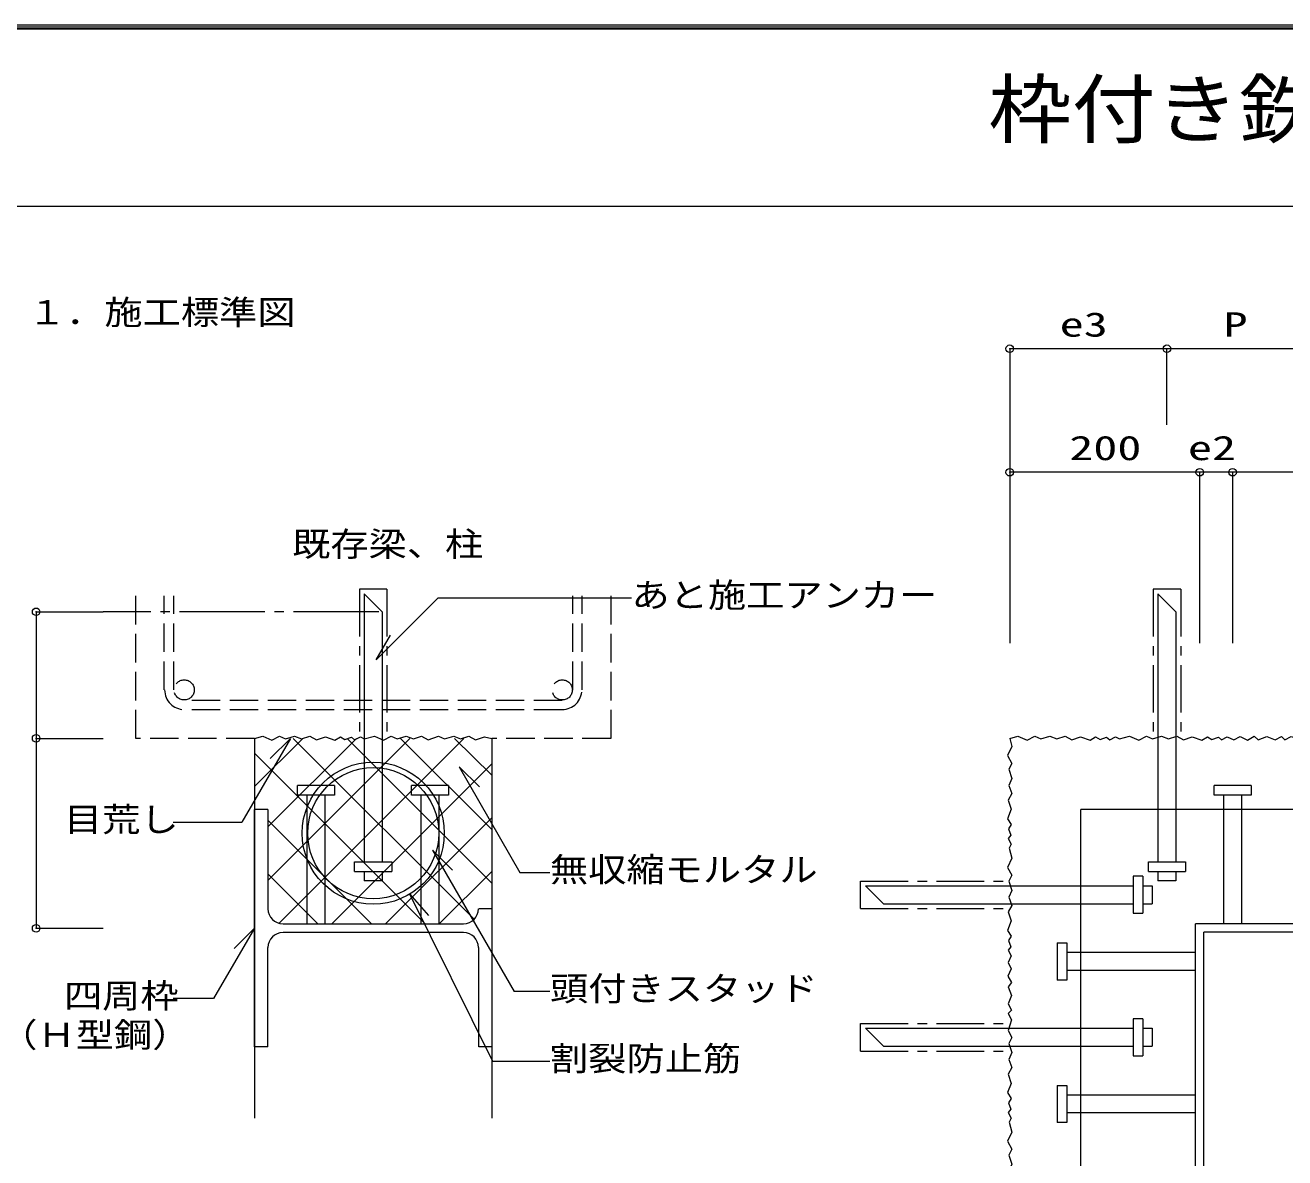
# Model space of a CAD drawing. Units: millimetres on the paper. Extents: x -397 to 404, y -278 to 276.
# Drawn here: x -156.5 to -23.9, y 156.6 to 275.8 of the extents above; entities that cross this region are included whole.
import ezdxf
from ezdxf.enums import TextEntityAlignment as Align

# ---------------------------------------------------------------- set-up
doc = ezdxf.new("R2010")
doc.units = ezdxf.units.MM
doc.header["$PDMODE"] = 32
doc.header["$PDSIZE"] = 0.8
for name, pattern in [('CHAIN1', [8, 5, -1, 1, -1]), ('CHAIN2', [12, 9, -1, 1, -1]), ('DASHED3', [4, 3, -1])]:
    doc.linetypes.add(name, pattern=pattern)
for name, color, linetype, lineweight in [('4-0_補助線', 4, 'Continuous', 9), ('4-2_躯体', 4, 'Continuous', 9), ('4-3_壁\u3000下地', 4, 'Continuous', 13), ('4-6', 4, 'Continuous', 9), ('4-8_寸法', 3, 'Continuous', 18), ('4-9_文字', 5, 'Continuous', 25), ('4-A', 7, 'Continuous', 13), ('4-B', 3, 'Continuous', 18), ('4-E', 3, 'Continuous', 18), ('4-F', 2, 'Continuous', 18)]:
    doc.layers.add(name, color=color, linetype=linetype, lineweight=lineweight)
doc.layers.add('4-1_通り芯', color=4, linetype='Continuous')
doc.styles.add('ＭＳ ゴシック', font='')
doc.styles.get('ＭＳ ゴシック').set_extended_font_data('MS Gothic')

msp = doc.modelspace()

# ---------------------------------------------------------------- linework, layer by layer
at = {"layer": '4-0_補助線'}
for p, q in [((-155.335, 214.086), (-155.335, 200.766)), ((-155.335, 214.086), (-148.27, 214.086)), ((-155.335, 200.766), (-148.27, 200.766)), ((-155.335, 200.766), (-155.335, 180.766)), ((-155.335, 180.766), (-148.27, 180.766))]:
    msp.add_line(p, q, dxfattribs=at)
at = {"layer": '4-0_補助線', "linetype": 'CHAIN2'}
msp.add_line((-119.25, 214.086), (-148.27, 214.086), dxfattribs=at)
at = {"layer": '4-0_補助線'}
for p in [(-155.335, 214.086), (-155.335, 200.766), (-155.335, 180.766)]:
    msp.add_point(p, dxfattribs=at)
at = {"layer": '4-2_躯体'}
for p, q in [((44.63, 241.786), (-52.85, 241.786)), ((-52.85, 241.786), (-52.85, 210.786)), ((-36.31, 233.786), (-36.31, 241.786)), ((44.63, 228.786), (-52.85, 228.786)), ((-32.85, 210.786), (-32.85, 228.786)), ((-29.39, 228.786), (-29.39, 210.786)), ((-119.53, 209.026), (-118.03, 211.626)), ((-128.57, 200.766), (-133.69, 191.926)), ((-128.57, 200.766), (-130.69, 198.646)), ((-45.39, 200.926), (-44.39, 200.566)), ((-33.63, 200.926), (-32.63, 200.566)), ((-110.79, 197.766), (-108.67, 195.646)), ((-52.71, 193.306), (-53.07, 192.306)), ((-140.91, 191.926), (-133.69, 191.926)), ((-113.63, 189.006), (-105.03, 174.126)), ((-113.63, 189.006), (-111.51, 186.886)), ((-107.27, 166.746), (-116.01, 184.366)), ((-116.01, 184.366), (-114.03, 182.126)), ((-132.35, 180.766), (-136.65, 173.366)), ((-132.35, 180.766), (-134.49, 178.646)), ((-52.71, 181.546), (-53.07, 180.546)), ((-101.25, 174.126), (-105.03, 174.126)), ((-136.65, 173.366), (-140.91, 173.366)), ((-101.25, 166.746), (-107.27, 166.746)), ((-52.71, 164.446), (-53.07, 163.466))]:
    msp.add_line(p, q, dxfattribs=at)
for points in [[(-119.53, 209.026), (-113.01, 215.546), (-92.67, 215.546)], [(-52.85, 200.766), (-52.63, 199.906), (-53.07, 198.946), (-52.63, 198.126), (-52.93, 197.506), (-52.63, 196.526), (-52.93, 195.806), (-52.63, 194.946)], [(-52.85, 200.766), (-51.99, 200.986), (-51.03, 200.566), (-50.21, 200.986), (-49.59, 200.706), (-48.63, 200.986), (-47.89, 200.706), (-47.03, 200.986)], [(-47.03, 200.986), (-46.33, 200.606), (-45.39, 200.926)], [(-44.39, 200.566), (-43.81, 200.926), (-43.33, 200.646), (-42.65, 200.906), (-42.31, 200.626), (-41.71, 200.926)], [(-41.71, 200.926), (-41.29, 200.726), (-40.23, 200.986)], [(-40.23, 200.986), (-39.27, 200.566), (-38.45, 200.986), (-37.83, 200.706), (-36.87, 200.986), (-36.13, 200.706), (-35.27, 200.986)], [(-35.27, 200.986), (-34.57, 200.606), (-33.63, 200.926)], [(-32.63, 200.566), (-32.03, 200.926), (-31.57, 200.646), (-30.89, 200.906), (-30.55, 200.626), (-29.95, 200.926), (-29.27, 200.606)], [(-29.27, 200.606), (-28.59, 200.946), (-27.83, 200.566), (-27.13, 200.986), (-26.69, 200.606), (-25.77, 200.966)], [(-25.77, 200.966), (-24.91, 200.626), (-24.25, 200.966)], [(-24.25, 200.966), (-23.89, 200.606), (-23.23, 200.966), (-22.11, 200.606)], [(-110.79, 197.766), (-104.41, 186.646), (-101.25, 186.646)], [(-52.63, 194.946), (-53.03, 194.246), (-52.71, 193.306)], [(-53.07, 192.306), (-52.71, 191.706), (-52.97, 191.246), (-52.73, 190.566), (-53.01, 190.226), (-52.71, 189.626)], [(-52.71, 189.626), (-52.91, 189.206), (-52.63, 188.146)], [(-52.63, 188.146), (-53.07, 187.186), (-52.63, 186.366), (-52.93, 185.746), (-52.63, 184.766), (-52.93, 184.046), (-52.63, 183.186)], [(-52.63, 183.186), (-53.03, 182.486), (-52.71, 181.546)], [(-53.07, 180.546), (-52.71, 179.946), (-52.97, 179.486), (-52.73, 178.806), (-53.01, 178.466), (-52.71, 177.866), (-53.03, 177.186)], [(-53.03, 177.186), (-52.69, 176.506), (-53.05, 175.746), (-52.65, 175.046), (-53.03, 174.606), (-52.67, 173.686)], [(-52.67, 173.686), (-53.01, 172.826), (-52.65, 172.166)], [(-52.67, 171.146), (-53.03, 170.026), (-52.63, 169.286)], [(-52.65, 172.166), (-53.01, 171.806), (-52.67, 171.146)], [(-52.63, 169.286), (-52.93, 168.646), (-52.63, 167.686), (-52.93, 166.966), (-52.63, 166.106)], [(-52.63, 166.106), (-53.03, 165.406), (-52.71, 164.446)], [(-53.07, 163.466), (-52.71, 162.866), (-52.97, 162.406), (-52.73, 161.726), (-53.01, 161.386), (-52.71, 160.786)], [(-52.71, 160.786), (-52.91, 160.366), (-52.63, 159.306)], [(-52.63, 159.306), (-53.07, 158.346), (-52.63, 157.526), (-52.93, 156.886), (-52.63, 155.926), (-52.93, 155.206), (-52.63, 154.346)]]:
    msp.add_lwpolyline(points, dxfattribs=at)
for p in [(-52.85, 241.786), (-36.31, 241.786), (-52.85, 228.786), (-32.85, 228.786), (-29.39, 228.786)]:
    msp.add_point(p, dxfattribs=at)
at = {"layer": '4-6'}
for p, q in [((-132.35, 195.686), (-127.27, 200.766)), ((-130.95, 185.806), (-115.99, 200.766)), ((-130.95, 191.446), (-121.63, 200.766)), ((-129.79, 181.266), (-110.31, 200.766)), ((-128.27, 200.766), (-109.23, 181.746)), ((-107.37, 185.506), (-122.59, 200.766)), ((-107.37, 191.166), (-116.97, 200.766)), ((-107.37, 196.906), (-111.31, 200.766)), ((-132.35, 199.206), (-114.39, 181.246)), ((-107.37, 198.086), (-124.21, 181.246)), ((-107.37, 192.406), (-118.55, 181.246)), ((-130.95, 192.146), (-120.03, 181.246)), ((-130.95, 186.486), (-125.67, 181.246)), ((-107.37, 186.766), (-112.91, 181.246))]:
    msp.add_line(p, q, dxfattribs=at)
for radius in [7.48, 6.9]:
    msp.add_circle((-119.85, 190.786), radius, dxfattribs=at)
at = {"layer": '4-8_寸法'}
for p, q in [((-127.81, 194.786), (-127.81, 195.786)), ((-123.93, 195.786), (-127.81, 195.786)), ((-123.93, 195.786), (-123.93, 194.786)), ((-115.81, 194.786), (-115.81, 195.786)), ((-111.93, 195.786), (-115.81, 195.786)), ((-111.93, 195.786), (-111.93, 194.786)), ((-31.33, 194.786), (-31.33, 195.786)), ((-27.45, 195.786), (-31.33, 195.786)), ((-27.45, 195.786), (-27.45, 194.786)), ((-123.93, 194.786), (-127.81, 194.786)), ((-126.81, 181.226), (-126.81, 194.786)), ((-124.93, 194.786), (-124.93, 181.226)), ((-111.93, 194.786), (-115.81, 194.786)), ((-114.81, 181.226), (-114.81, 194.786)), ((-112.93, 194.786), (-112.93, 181.226)), ((-27.45, 194.786), (-31.33, 194.786)), ((-30.33, 181.226), (-30.33, 194.786)), ((-28.45, 194.786), (-28.45, 181.226)), ((-47.85, 179.226), (-46.85, 179.226)), ((-47.85, 179.226), (-47.85, 175.326)), ((-46.85, 179.226), (-46.85, 175.326)), ((-46.85, 178.246), (-33.31, 178.246)), ((-46.85, 175.326), (-47.85, 175.326)), ((-33.31, 176.326), (-46.85, 176.326)), ((-47.85, 164.226), (-46.85, 164.226)), ((-47.85, 164.226), (-47.85, 160.326)), ((-46.85, 164.226), (-46.85, 160.326)), ((-46.85, 163.226), (-33.31, 163.226)), ((-33.31, 161.326), (-46.85, 161.326)), ((-46.85, 160.326), (-47.85, 160.326))]:
    msp.add_line(p, q, dxfattribs=at)
at = {"layer": '4-9_文字', "color": 2, "lineweight": 18}
msp.add_line((403.306, 256.764), (-397.194, 256.764), dxfattribs=at)
at = {"layer": '4-9_文字', "color": 7, "lineweight": 13}
for p, q in [((-132.35, 200.766), (-132.35, 160.766)), ((-124.89, 200.926), (-123.89, 200.566)), ((-114.07, 200.606), (-112.97, 200.986)), ((-107.37, 200.766), (-107.37, 160.766))]:
    msp.add_line(p, q, dxfattribs=at)
for points in [[(-132.35, 200.766), (-131.49, 200.986), (-130.53, 200.566), (-129.71, 200.986), (-129.09, 200.706), (-128.13, 200.986), (-127.39, 200.706), (-126.53, 200.986)], [(-126.53, 200.986), (-125.83, 200.606), (-124.89, 200.926)], [(-123.89, 200.566), (-123.31, 200.926), (-122.83, 200.646), (-122.15, 200.906), (-121.81, 200.626), (-121.21, 200.926)], [(-121.21, 200.926), (-120.79, 200.726), (-119.73, 200.986)], [(-119.73, 200.986), (-118.77, 200.566), (-117.95, 200.986), (-117.33, 200.706), (-116.37, 200.986), (-115.63, 200.706), (-114.77, 200.986), (-114.07, 200.606)], [(-112.97, 200.986), (-112.35, 200.706), (-111.37, 200.986), (-110.65, 200.706), (-109.79, 200.986), (-109.09, 200.606), (-108.13, 200.926), (-107.37, 200.766)]]:
    msp.add_lwpolyline(points, dxfattribs=at)
at = {"layer": '4-A', "linetype": 'DASHED3'}
for p, q in [((-144.85, 200.766), (-144.85, 215.766)), ((-141.87, 205.866), (-141.87, 215.766)), ((-140.85, 205.866), (-140.85, 215.766)), ((-98.85, 205.866), (-98.85, 215.766)), ((-97.85, 205.866), (-97.85, 215.766)), ((-99.95, 204.766), (-139.75, 204.766)), ((-99.95, 203.766), (-139.75, 203.766)), ((-132.35, 200.766), (-144.85, 200.766))]:
    msp.add_line(p, q, dxfattribs=at)
msp.add_lwpolyline([(-94.85, 215.766), (-94.85, 200.766), (-107.37, 200.766)], dxfattribs=at)
for centre in [(-139.75, 205.866), (-99.95, 205.866)]:
    msp.add_circle(centre, 1.06, dxfattribs=at)
for centre, start, end in [((-139.75, 205.866), 180, 270), ((-99.95, 205.866), 270, 0)]:
    msp.add_arc(centre, 2.06, start, end, dxfattribs=at)
at = {"layer": '4-B'}
for p, q in [((-130.95, 193.286), (-132.35, 193.286)), ((-132.35, 168.286), (-132.35, 193.286)), ((-130.95, 193.286), (-130.95, 182.826)), ((-45.35, 107.266), (-45.35, 193.286)), ((74.63, 193.286), (-45.35, 193.286)), ((-107.37, 182.826), (-108.75, 182.826)), ((-107.37, 182.826), (-107.37, 168.286)), ((-129.35, 181.246), (-110.35, 181.246)), ((-129.35, 180.346), (-110.35, 180.346)), ((-33.31, 107.266), (-33.31, 181.226)), ((74.63, 181.226), (-33.31, 181.226)), ((-32.41, 107.266), (-32.41, 180.346)), ((74.63, 180.346), (-32.41, 180.346)), ((-130.95, 168.286), (-130.95, 178.746)), ((-108.75, 168.286), (-108.75, 178.746)), ((-130.95, 168.286), (-132.35, 168.286)), ((-107.37, 168.286), (-108.75, 168.286))]:
    msp.add_line(p, q, dxfattribs=at)
for centre, start, end in [((-129.35, 182.826), 180, 270), ((-110.35, 182.826), 270, 0), ((-129.35, 178.746), 90, 180), ((-110.35, 178.746), 0, 90)]:
    msp.add_arc(centre, 1.58, start, end, dxfattribs=at)
at = {"layer": '4-E', "color": 7, "linetype": 'CHAIN1', "lineweight": 13}
for p, q in [((-121.31, 216.486), (-121.31, 200.766)), ((-118.41, 216.486), (-121.31, 216.486)), ((-118.41, 216.486), (-118.41, 200.766)), ((-37.75, 216.486), (-37.75, 200.766)), ((-34.85, 216.486), (-37.75, 216.486)), ((-34.85, 216.486), (-34.85, 200.766)), ((-68.55, 185.746), (-52.85, 185.746)), ((-68.55, 182.846), (-68.55, 185.746)), ((-68.55, 182.846), (-52.85, 182.846)), ((-68.55, 170.746), (-52.85, 170.746)), ((-68.55, 167.846), (-68.55, 170.746)), ((-68.55, 167.846), (-52.85, 167.846))]:
    msp.add_line(p, q, dxfattribs=at)
at = {"layer": '4-E'}
for p, q in [((-120.81, 215.986), (-120.81, 187.766)), ((-118.91, 214.086), (-120.81, 215.986)), ((-37.25, 215.986), (-37.25, 187.766)), ((-35.35, 214.086), (-37.25, 215.986)), ((-118.91, 214.086), (-118.91, 187.766)), ((-35.35, 214.086), (-35.35, 187.766)), ((-121.81, 186.766), (-121.81, 187.766)), ((-121.81, 187.766), (-117.91, 187.766)), ((-117.91, 187.766), (-117.91, 186.766)), ((-38.25, 186.766), (-38.25, 187.766)), ((-38.25, 187.766), (-34.35, 187.766)), ((-34.35, 187.766), (-34.35, 186.766)), ((-121.81, 186.766), (-117.91, 186.766)), ((-120.81, 186.766), (-120.81, 185.766)), ((-118.91, 185.766), (-120.81, 185.766)), ((-118.91, 186.766), (-118.91, 185.766)), ((-38.85, 186.246), (-39.85, 186.246)), ((-39.85, 186.246), (-39.85, 182.346)), ((-38.85, 186.246), (-38.85, 182.346)), ((-38.25, 186.766), (-34.35, 186.766)), ((-37.25, 186.766), (-37.25, 185.766)), ((-35.35, 185.766), (-37.25, 185.766)), ((-35.35, 186.766), (-35.35, 185.766)), ((-68.05, 185.246), (-39.85, 185.246)), ((-66.15, 183.346), (-68.05, 185.246)), ((-38.85, 185.246), (-37.85, 185.246)), ((-37.85, 185.246), (-37.85, 183.346)), ((-66.15, 183.346), (-39.85, 183.346)), ((-38.85, 183.346), (-37.85, 183.346)), ((-39.85, 182.346), (-38.85, 182.346)), ((-38.85, 171.246), (-39.85, 171.246)), ((-39.85, 171.246), (-39.85, 167.346)), ((-38.85, 171.246), (-38.85, 167.346)), ((-68.05, 170.246), (-39.85, 170.246)), ((-66.15, 168.346), (-68.05, 170.246)), ((-38.85, 170.246), (-37.85, 170.246)), ((-37.85, 170.246), (-37.85, 168.346)), ((-66.15, 168.346), (-39.85, 168.346)), ((-39.85, 167.346), (-38.85, 167.346)), ((-38.85, 168.346), (-37.85, 168.346))]:
    msp.add_line(p, q, dxfattribs=at)
at = {"layer": '4-F'}
for p, q in [((403.356, 275.644), (-397.244, 275.644)), ((403.156, 275.444), (-397.044, 275.444)), ((-397.044, 275.444), (397.044, 275.444))]:
    msp.add_line(p, q, dxfattribs=at)
msp.add_lwpolyline([(403.556, -278.156), (403.556, 275.844), (-397.444, 275.844)], dxfattribs=at)

# ---------------------------------------------------------------- texts
at = {"layer": '4-1_通り芯', "style": 'ＭＳ ゴシック', "width": 1.15}
msp.add_text('１．施工標準図', height=2.566, dxfattribs=at).set_placement((-156.203, 243.567), align=Align.BOTTOM_LEFT)
at = {"layer": '4-3_壁\u3000下地', "style": 'ＭＳ ゴシック', "width": 1.45}
for s, rotation, p in [('e3', 359.998, (-47.595, 242.286)), ('P', 359.995, (-30.345, 242.286))]:
    msp.add_text(s, height=2.566, rotation=rotation, dxfattribs=at).set_placement(p, align=Align.BOTTOM_LEFT)
at = {"layer": '4-3_壁\u3000下地', "style": 'ＭＳ ゴシック'}
for s, width, p in [('200', 1.45, (-46.585, 229.286)), ('e2', 1.45, (-34.095, 229.286)), ('既存梁、柱', 1.15, (-128.39, 219.166)), ('あと施工アンカー', 1.15, (-92.67, 213.796)), ('目荒し', 1.15, (-152.41, 190.176)), ('無収縮モルタル', 1.15, (-101.25, 184.896)), ('四周枠', 1.15, (-152.41, 171.616)), ('頭付きスタッド', 1.15, (-101.25, 172.376)), ('（Ｈ型鋼）', 1.15, (-159.219, 167.497)), ('割裂防止筋', 1.15, (-101.25, 164.996))]:
    msp.add_text(s, height=2.566, dxfattribs=dict(at, width=width)).set_placement(p, align=Align.BOTTOM_LEFT)
at = {"layer": '4-9_文字', "color": 3, "style": 'ＭＳ ゴシック', "width": 1.1}
msp.add_text('枠付き鉄骨ブレース架構標準図・・・・・', height=5.865, dxfattribs=at).set_placement((-55.116, 262.304), align=Align.BOTTOM_LEFT)

doc.saveas('drawing.dxf')
